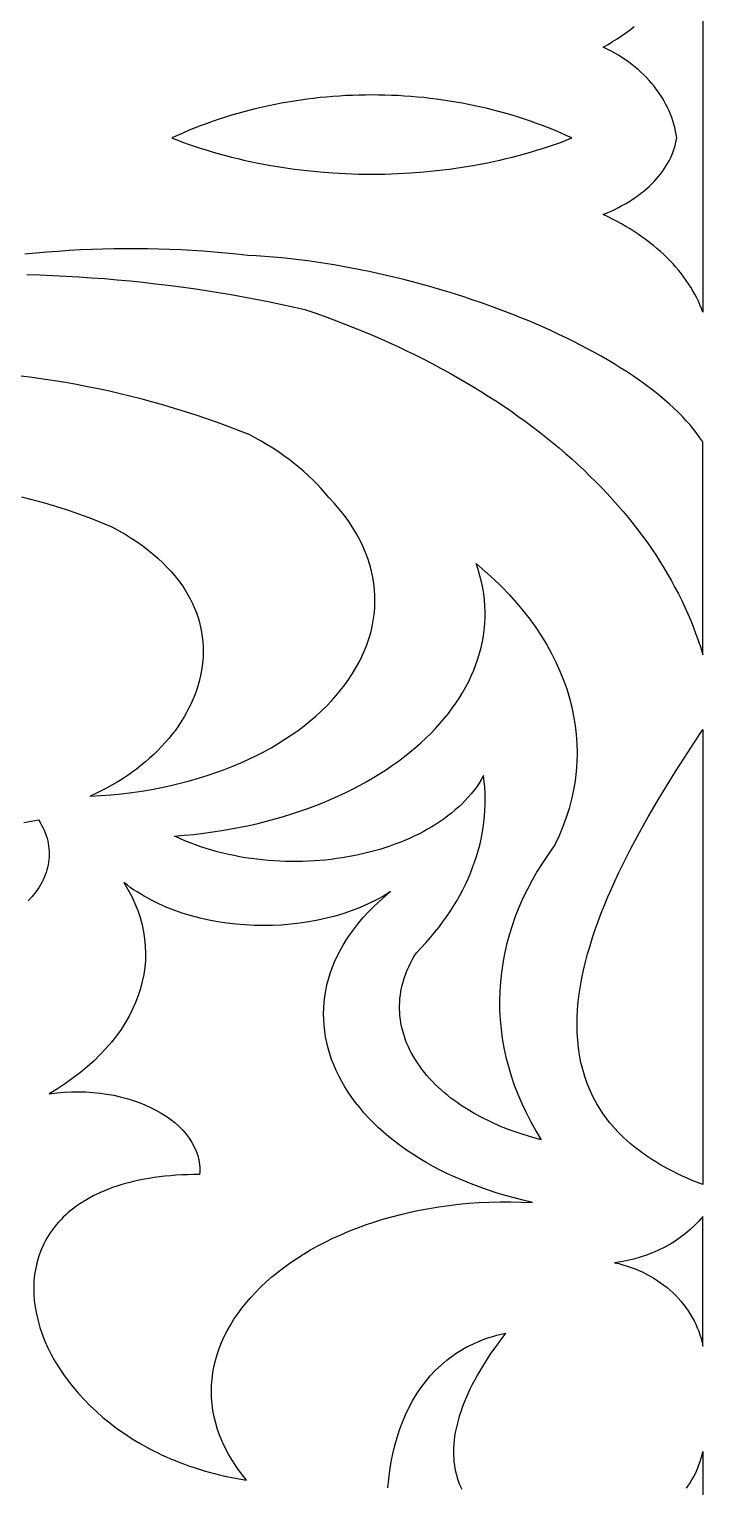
# Model space of a CAD drawing. Extents: x -1145 to -490, y -328 to 327.
# Drawn here: x -567.9 to -535.3, y -185 to -114.5 of the extents above; entities that cross this region are included whole.
import ezdxf

# ---------------------------------------------------------------- set-up
doc = ezdxf.new("R2010")
doc.units = 0
doc.layers.add('LAYER_1', color=18, linetype='CONTINUOUS')

msp = doc.modelspace()

# ---------------------------------------------------------------- linework, layer by layer
at = {"layer": 'LAYER_1'}
for points in [[(-535.303, -109.753), (-535.304, -119.805), (-535.303, -128.197), (-535.368, -128.021), (-535.439, -127.847), (-535.516, -127.673), (-535.599, -127.501), (-535.688, -127.33), (-535.783, -127.161), (-535.883, -126.994), (-535.989, -126.828), (-536.101, -126.663), (-536.218, -126.5), (-536.341, -126.339), (-536.47, -126.18), (-536.604, -126.023), (-536.743, -125.868), (-536.888, -125.714), (-537.038, -125.563), (-537.193, -125.414), (-537.353, -125.267), (-537.519, -125.122), (-537.689, -124.98), (-537.865, -124.84), (-538.046, -124.702), (-538.231, -124.567), (-538.422, -124.434), (-538.617, -124.304), (-538.817, -124.177), (-539.022, -124.052), (-539.231, -123.93), (-539.445, -123.811), (-539.664, -123.695), (-539.887, -123.581), (-540.115, -123.471), (-539.925, -123.392), (-539.74, -123.311), (-539.56, -123.226), (-539.384, -123.138), (-539.213, -123.048), (-539.047, -122.955), (-538.886, -122.859), (-538.73, -122.76), (-538.579, -122.659), (-538.433, -122.555), (-538.292, -122.449), (-538.155, -122.34), (-538.024, -122.229), (-537.899, -122.116), (-537.778, -122.001), (-537.663, -121.883), (-537.553, -121.764), (-537.448, -121.642), (-537.348, -121.519), (-537.255, -121.394), (-537.166, -121.267), (-537.083, -121.138), (-537.006, -121.008), (-536.934, -120.876), (-536.867, -120.743), (-536.807, -120.608), (-536.752, -120.472), (-536.703, -120.335), (-536.659, -120.196), (-536.622, -120.057), (-536.59, -119.916), (-536.564, -119.774), (-536.59, -119.606), (-536.622, -119.438), (-536.659, -119.272), (-536.703, -119.108), (-536.752, -118.944), (-536.807, -118.782), (-536.867, -118.622), (-536.934, -118.464), (-537.006, -118.307), (-537.083, -118.152), (-537.166, -117.999), (-537.255, -117.848), (-537.348, -117.699), (-537.448, -117.552), (-537.553, -117.408), (-537.663, -117.266), (-537.778, -117.126), (-537.899, -116.989), (-538.024, -116.854), (-538.155, -116.722), (-538.292, -116.593), (-538.433, -116.467), (-538.579, -116.343), (-538.73, -116.223), (-538.886, -116.105), (-539.047, -115.991), (-539.213, -115.88), (-539.384, -115.772), (-539.56, -115.668), (-539.74, -115.567), (-539.925, -115.47), (-540.115, -115.377), (-539.887, -115.245), (-539.664, -115.111), (-539.445, -114.972), (-539.231, -114.83), (-539.022, -114.685), (-538.817, -114.537), (-538.617, -114.385)], [(-567.992, -126.381), (-567.362, -126.4), (-566.735, -126.425), (-566.108, -126.455), (-565.483, -126.491), (-564.86, -126.532), (-564.238, -126.579), (-563.617, -126.632), (-562.999, -126.69), (-562.382, -126.753), (-561.767, -126.822), (-561.154, -126.896), (-560.542, -126.976), (-559.933, -127.061), (-559.325, -127.152), (-558.72, -127.248), (-558.116, -127.349), (-557.515, -127.456), (-556.916, -127.568), (-556.319, -127.686), (-555.724, -127.808), (-555.131, -127.936), (-554.541, -128.07), (-554.072, -128.232), (-553.607, -128.399), (-553.147, -128.569), (-552.691, -128.743), (-552.239, -128.921), (-551.793, -129.103), (-551.351, -129.289), (-550.913, -129.478), (-550.481, -129.671), (-550.053, -129.868), (-549.63, -130.068), (-549.212, -130.272), (-548.799, -130.479), (-548.391, -130.69), (-547.987, -130.905), (-547.589, -131.122), (-547.196, -131.343), (-546.809, -131.568), (-546.426, -131.795), (-546.049, -132.026), (-545.676, -132.26), (-545.31, -132.497), (-544.948, -132.738), (-544.592, -132.981), (-544.242, -133.227), (-543.897, -133.477), (-543.557, -133.729), (-543.223, -133.985), (-542.895, -134.243), (-542.572, -134.504), (-542.256, -134.767), (-541.945, -135.034), (-541.639, -135.303), (-541.34, -135.575), (-541.046, -135.85), (-540.759, -136.127), (-540.477, -136.407), (-540.202, -136.689), (-539.932, -136.974), (-539.669, -137.261), (-539.412, -137.55), (-539.161, -137.842), (-538.916, -138.136), (-538.678, -138.433), (-538.446, -138.731), (-538.22, -139.032), (-538.001, -139.335), (-537.788, -139.64), (-537.582, -139.948), (-537.383, -140.257), (-537.19, -140.568), (-537.003, -140.881), (-536.824, -141.196), (-536.651, -141.513), (-536.485, -141.832), (-536.325, -142.153), (-536.173, -142.475), (-536.028, -142.799), (-535.889, -143.125), (-535.758, -143.452), (-535.633, -143.781), (-535.516, -144.111), (-535.406, -144.443), (-535.303, -144.777), (-535.304, -134.48), (-535.442, -134.273), (-535.591, -134.066), (-535.751, -133.86), (-535.921, -133.655), (-536.102, -133.45), (-536.293, -133.246), (-536.493, -133.043), (-536.704, -132.84), (-536.924, -132.639), (-537.153, -132.439), (-537.391, -132.24), (-537.638, -132.042), (-537.894, -131.846), (-538.158, -131.651), (-538.43, -131.457), (-538.71, -131.265), (-538.998, -131.074), (-539.294, -130.886), (-539.597, -130.699), (-539.907, -130.514), (-540.224, -130.331), (-540.547, -130.15), (-540.877, -129.971), (-541.214, -129.794), (-541.556, -129.62), (-541.904, -129.448), (-542.258, -129.278), (-542.617, -129.111), (-542.981, -128.946), (-543.35, -128.785), (-543.724, -128.626), (-544.103, -128.469), (-544.486, -128.316), (-544.872, -128.166), (-545.263, -128.019), (-545.657, -127.875), (-546.055, -127.734), (-546.456, -127.596), (-546.86, -127.462), (-547.267, -127.332), (-547.677, -127.205), (-548.089, -127.081), (-548.502, -126.962), (-548.918, -126.846), (-549.336, -126.734), (-549.755, -126.626), (-550.175, -126.522), (-550.597, -126.423), (-551.019, -126.327), (-551.442, -126.236), (-551.865, -126.149), (-552.289, -126.066), (-552.712, -125.989), (-553.135, -125.915), (-553.558, -125.847), (-553.98, -125.783), (-554.402, -125.724), (-554.822, -125.67), (-555.241, -125.621), (-555.658, -125.577), (-556.073, -125.538), (-556.487, -125.505), (-556.898, -125.477), (-557.307, -125.454), (-557.845, -125.395), (-558.383, -125.342), (-558.921, -125.295), (-559.461, -125.253), (-560.001, -125.218), (-560.541, -125.189), (-561.082, -125.166), (-561.623, -125.148), (-562.164, -125.137), (-562.705, -125.131), (-563.245, -125.132), (-563.786, -125.138), (-564.326, -125.151), (-564.866, -125.169), (-565.404, -125.193), (-565.943, -125.223), (-566.48, -125.259), (-567.016, -125.301), (-567.551, -125.348), (-568.085, -125.402)], [(-568.244, -137.142), (-567.872, -137.233), (-567.501, -137.328), (-567.132, -137.43), (-566.764, -137.536), (-566.398, -137.648), (-566.033, -137.765), (-565.67, -137.887), (-565.309, -138.015), (-564.949, -138.149), (-564.592, -138.288), (-564.236, -138.433), (-563.882, -138.583), (-563.555, -138.761), (-563.242, -138.943), (-562.942, -139.129), (-562.656, -139.319), (-562.383, -139.512), (-562.124, -139.709), (-561.877, -139.91), (-561.643, -140.113), (-561.422, -140.32), (-561.214, -140.53), (-561.018, -140.742), (-560.834, -140.957), (-560.663, -141.174), (-560.503, -141.394), (-560.356, -141.615), (-560.22, -141.839), (-560.096, -142.064), (-559.984, -142.291), (-559.883, -142.519), (-559.793, -142.748), (-559.714, -142.979), (-559.646, -143.21), (-559.59, -143.442), (-559.543, -143.675), (-559.508, -143.909), (-559.483, -144.142), (-559.468, -144.376), (-559.463, -144.609), (-559.469, -144.843), (-559.484, -145.076), (-559.509, -145.308), (-559.544, -145.54), (-559.588, -145.771), (-559.642, -146.001), (-559.704, -146.229), (-559.776, -146.457), (-559.857, -146.682), (-559.947, -146.907), (-560.045, -147.129), (-560.152, -147.349), (-560.267, -147.567), (-560.391, -147.783), (-560.523, -147.996), (-560.662, -148.207), (-560.81, -148.415), (-560.965, -148.62), (-561.128, -148.822), (-561.299, -149.02), (-561.477, -149.215), (-561.662, -149.406), (-561.854, -149.594), (-562.053, -149.777), (-562.258, -149.957), (-562.471, -150.132), (-562.69, -150.303), (-562.915, -150.469), (-563.146, -150.63), (-563.384, -150.787), (-563.628, -150.938), (-563.877, -151.084), (-564.132, -151.225), (-564.393, -151.36), (-564.659, -151.489), (-564.931, -151.612), (-564.417, -151.584), (-563.91, -151.545), (-563.41, -151.495), (-562.918, -151.435), (-562.433, -151.366), (-561.956, -151.286), (-561.486, -151.198), (-561.025, -151.099), (-560.572, -150.992), (-560.127, -150.876), (-559.691, -150.751), (-559.263, -150.618), (-558.845, -150.476), (-558.435, -150.326), (-558.035, -150.169), (-557.644, -150.003), (-557.263, -149.831), (-556.892, -149.651), (-556.53, -149.464), (-556.179, -149.27), (-555.838, -149.07), (-555.507, -148.863), (-555.187, -148.65), (-554.878, -148.431), (-554.58, -148.207), (-554.293, -147.976), (-554.018, -147.741), (-553.754, -147.5), (-553.501, -147.255), (-553.261, -147.004), (-553.032, -146.749), (-552.816, -146.49), (-552.612, -146.227), (-552.421, -145.96), (-552.242, -145.689), (-552.076, -145.415), (-551.924, -145.137), (-551.784, -144.856), (-551.658, -144.573), (-551.546, -144.287), (-551.447, -143.998), (-551.363, -143.707), (-551.292, -143.415), (-551.236, -143.12), (-551.194, -142.824), (-551.167, -142.526), (-551.155, -142.228), (-551.158, -141.928), (-551.175, -141.628), (-551.209, -141.327), (-551.257, -141.025), (-551.322, -140.724), (-551.402, -140.422), (-551.498, -140.121), (-551.611, -139.821), (-551.74, -139.521), (-551.885, -139.222), (-552.047, -138.924), (-552.226, -138.627), (-552.422, -138.332), (-552.636, -138.039), (-552.867, -137.748), (-553.115, -137.459), (-553.381, -137.172), (-553.562, -136.953), (-553.752, -136.738), (-553.951, -136.526), (-554.157, -136.318), (-554.372, -136.113), (-554.595, -135.912), (-554.826, -135.714), (-555.065, -135.521), (-555.311, -135.332), (-555.565, -135.146), (-555.826, -134.965), (-556.095, -134.788), (-556.371, -134.616), (-556.654, -134.448), (-556.944, -134.285), (-557.241, -134.126), (-557.75, -133.924), (-558.261, -133.729), (-558.773, -133.54), (-559.288, -133.359), (-559.805, -133.184), (-560.324, -133.017), (-560.845, -132.856), (-561.367, -132.701), (-561.891, -132.554), (-562.416, -132.413), (-562.943, -132.278), (-563.471, -132.15), (-564, -132.029), (-564.53, -131.914), (-565.061, -131.806), (-565.593, -131.704), (-566.126, -131.608), (-566.66, -131.519), (-567.194, -131.436), (-567.728, -131.36), (-568.263, -131.289)], [(-568.144, -152.892), (-567.783, -152.83), (-567.426, -152.758), (-567.347, -152.884), (-567.275, -153.012), (-567.21, -153.139), (-567.152, -153.268), (-567.1, -153.396), (-567.054, -153.525), (-567.015, -153.654), (-566.983, -153.783), (-566.956, -153.912), (-566.936, -154.041), (-566.922, -154.17), (-566.915, -154.298), (-566.913, -154.427), (-566.917, -154.554), (-566.927, -154.682), (-566.943, -154.808), (-566.964, -154.934), (-566.991, -155.059), (-567.024, -155.183), (-567.062, -155.307), (-567.105, -155.429), (-567.154, -155.55), (-567.208, -155.67), (-567.268, -155.788), (-567.402, -156.021), (-567.555, -156.247), (-567.728, -156.467), (-567.92, -156.678)], [(-550.532, -185.078), (-550.491, -184.654), (-550.437, -184.237), (-550.37, -183.827), (-550.29, -183.425), (-550.196, -183.031), (-550.088, -182.645), (-549.967, -182.269), (-549.832, -181.903), (-549.683, -181.547), (-549.519, -181.202), (-549.341, -180.869), (-549.149, -180.547), (-548.941, -180.238), (-548.72, -179.942), (-548.483, -179.659), (-548.231, -179.39), (-547.963, -179.136), (-547.681, -178.897), (-547.534, -178.784), (-547.383, -178.674), (-547.228, -178.568), (-547.069, -178.467), (-546.906, -178.369), (-546.739, -178.276), (-546.568, -178.187), (-546.393, -178.103), (-546.214, -178.023), (-546.031, -177.947), (-545.844, -177.876), (-545.653, -177.81), (-545.458, -177.748), (-545.259, -177.691), (-545.055, -177.639), (-544.848, -177.592), (-545.239, -178.119), (-545.595, -178.631), (-545.914, -179.129), (-546.061, -179.372), (-546.199, -179.612), (-546.329, -179.848), (-546.45, -180.081), (-546.564, -180.31), (-546.669, -180.536), (-546.766, -180.757), (-546.856, -180.976), (-546.937, -181.19), (-547.011, -181.401), (-547.078, -181.609), (-547.137, -181.813), (-547.189, -182.013), (-547.234, -182.21), (-547.272, -182.403), (-547.303, -182.592), (-547.327, -182.779), (-547.345, -182.961), (-547.356, -183.14), (-547.36, -183.315), (-547.358, -183.487), (-547.35, -183.656), (-547.336, -183.82), (-547.316, -183.982), (-547.29, -184.139), (-547.259, -184.294), (-547.221, -184.444), (-547.179, -184.592), (-547.13, -184.735), (-547.077, -184.876), (-547.018, -185.012), (-546.955, -185.145)], [(-536.095, -185.093), (-535.916, -184.83), (-535.833, -184.693), (-535.754, -184.553), (-535.68, -184.41), (-535.611, -184.264), (-535.547, -184.115), (-535.488, -183.962), (-535.434, -183.807), (-535.385, -183.648), (-535.342, -183.486), (-535.304, -183.321), (-535.302, -215.955)]]:
    msp.add_lwpolyline(points, dxfattribs=at)
for points in [[(-560.984, -119.774), (-560.703, -119.882), (-560.421, -119.986), (-560.136, -120.087), (-559.849, -120.185), (-559.561, -120.279), (-559.271, -120.369), (-558.979, -120.456), (-558.685, -120.54), (-558.39, -120.62), (-558.093, -120.697), (-557.794, -120.771), (-557.495, -120.841), (-556.891, -120.971), (-556.283, -121.087), (-555.67, -121.189), (-555.054, -121.278), (-554.434, -121.354), (-553.812, -121.415), (-553.187, -121.463), (-552.561, -121.497), (-551.934, -121.518), (-551.306, -121.525), (-550.679, -121.518), (-550.051, -121.497), (-549.425, -121.463), (-548.801, -121.415), (-548.179, -121.354), (-547.559, -121.278), (-546.943, -121.19), (-546.33, -121.087), (-545.722, -120.971), (-545.419, -120.908), (-545.118, -120.841), (-544.818, -120.771), (-544.52, -120.697), (-544.223, -120.62), (-543.928, -120.54), (-543.634, -120.456), (-543.342, -120.369), (-543.052, -120.279), (-542.763, -120.185), (-542.477, -120.087), (-542.192, -119.986), (-541.909, -119.882), (-541.629, -119.774), (-541.909, -119.646), (-542.192, -119.522), (-542.477, -119.402), (-542.763, -119.286), (-543.052, -119.175), (-543.342, -119.067), (-543.634, -118.963), (-543.928, -118.864), (-544.223, -118.768), (-544.52, -118.677), (-544.818, -118.589), (-545.118, -118.506), (-545.419, -118.426), (-545.722, -118.351), (-546.025, -118.28), (-546.33, -118.213), (-546.636, -118.15), (-546.943, -118.091), (-547.25, -118.036), (-547.559, -117.985), (-547.868, -117.939), (-548.179, -117.896), (-548.489, -117.857), (-548.801, -117.823), (-549.113, -117.792), (-549.425, -117.766), (-549.738, -117.743), (-550.051, -117.725), (-550.365, -117.711), (-550.679, -117.701), (-550.992, -117.695), (-551.306, -117.693), (-551.62, -117.695), (-551.934, -117.701), (-552.248, -117.711), (-552.561, -117.725), (-552.874, -117.743), (-553.187, -117.766), (-553.5, -117.792), (-553.812, -117.823), (-554.123, -117.857), (-554.434, -117.896), (-554.744, -117.939), (-555.054, -117.985), (-555.362, -118.036), (-555.67, -118.091), (-555.977, -118.15), (-556.283, -118.213), (-556.588, -118.28), (-556.891, -118.351), (-557.194, -118.426), (-557.495, -118.506), (-557.794, -118.589), (-558.093, -118.677), (-558.39, -118.768), (-558.685, -118.864), (-558.979, -118.963), (-559.271, -119.067), (-559.561, -119.175), (-559.849, -119.286), (-560.136, -119.402), (-560.421, -119.522), (-560.703, -119.646)], [(-546.267, -140.362), (-545.839, -140.728), (-545.43, -141.101), (-545.04, -141.48), (-544.669, -141.865), (-544.317, -142.257), (-543.985, -142.654), (-543.673, -143.056), (-543.38, -143.463), (-543.107, -143.875), (-542.853, -144.292), (-542.62, -144.712), (-542.406, -145.137), (-542.213, -145.565), (-542.039, -145.996), (-541.886, -146.43), (-541.753, -146.867), (-541.64, -147.306), (-541.548, -147.747), (-541.476, -148.19), (-541.425, -148.634), (-541.395, -149.08), (-541.385, -149.526), (-541.397, -149.973), (-541.429, -150.42), (-541.482, -150.867), (-541.557, -151.314), (-541.652, -151.76), (-541.769, -152.205), (-541.907, -152.649), (-542.067, -153.091), (-542.248, -153.532), (-542.451, -153.97), (-542.755, -154.392), (-543.04, -154.819), (-543.307, -155.249), (-543.555, -155.682), (-543.786, -156.118), (-543.999, -156.557), (-544.193, -156.999), (-544.369, -157.444), (-544.527, -157.89), (-544.667, -158.339), (-544.788, -158.789), (-544.892, -159.24), (-544.977, -159.693), (-545.044, -160.147), (-545.092, -160.602), (-545.123, -161.058), (-545.135, -161.513), (-545.128, -161.969), (-545.104, -162.425), (-545.061, -162.88), (-545, -163.335), (-544.92, -163.789), (-544.822, -164.242), (-544.706, -164.694), (-544.572, -165.144), (-544.419, -165.592), (-544.247, -166.039), (-544.058, -166.483), (-543.85, -166.925), (-543.623, -167.364), (-543.378, -167.801), (-543.115, -168.234), (-543.632, -168.095), (-544.133, -167.941), (-544.615, -167.772), (-545.08, -167.59), (-545.526, -167.394), (-545.953, -167.185), (-546.361, -166.964), (-546.749, -166.731), (-546.936, -166.611), (-547.117, -166.488), (-547.294, -166.362), (-547.465, -166.234), (-547.631, -166.103), (-547.792, -165.97), (-547.947, -165.835), (-548.098, -165.697), (-548.242, -165.557), (-548.382, -165.415), (-548.515, -165.272), (-548.644, -165.126), (-548.766, -164.978), (-548.883, -164.828), (-548.994, -164.677), (-549.1, -164.524), (-549.2, -164.37), (-549.294, -164.214), (-549.382, -164.056), (-549.464, -163.897), (-549.54, -163.737), (-549.61, -163.576), (-549.674, -163.413), (-549.732, -163.25), (-549.783, -163.085), (-549.829, -162.92), (-549.868, -162.753), (-549.9, -162.586), (-549.927, -162.418), (-549.947, -162.25), (-549.96, -162.081), (-549.967, -161.911), (-549.968, -161.741), (-549.961, -161.571), (-549.948, -161.4), (-549.929, -161.23), (-549.902, -161.059), (-549.869, -160.888), (-549.829, -160.717), (-549.782, -160.546), (-549.728, -160.375), (-549.667, -160.205), (-549.599, -160.035), (-549.524, -159.865), (-549.442, -159.696), (-549.352, -159.527), (-549.256, -159.359), (-549.151, -159.192), (-548.92, -158.951), (-548.697, -158.707), (-548.482, -158.461), (-548.275, -158.213), (-548.076, -157.962), (-547.885, -157.709), (-547.702, -157.454), (-547.528, -157.196), (-547.362, -156.937), (-547.204, -156.676), (-547.055, -156.413), (-546.914, -156.148), (-546.781, -155.882), (-546.657, -155.614), (-546.542, -155.344), (-546.434, -155.073), (-546.336, -154.801), (-546.246, -154.528), (-546.164, -154.253), (-546.091, -153.978), (-546.027, -153.701), (-545.972, -153.423), (-545.925, -153.145), (-545.887, -152.866), (-545.857, -152.586), (-545.837, -152.306), (-545.825, -152.025), (-545.822, -151.744), (-545.829, -151.462), (-545.844, -151.18), (-545.868, -150.898), (-545.901, -150.616), (-546.006, -150.8), (-546.118, -150.98), (-546.238, -151.156), (-546.366, -151.329), (-546.501, -151.498), (-546.642, -151.663), (-546.791, -151.824), (-546.946, -151.981), (-547.108, -152.135), (-547.275, -152.284), (-547.45, -152.43), (-547.63, -152.571), (-547.816, -152.708), (-548.007, -152.842), (-548.204, -152.971), (-548.406, -153.096), (-548.613, -153.217), (-548.825, -153.334), (-549.042, -153.446), (-549.264, -153.554), (-549.489, -153.658), (-549.719, -153.758), (-549.953, -153.853), (-550.191, -153.943), (-550.433, -154.03), (-550.678, -154.111), (-550.926, -154.188), (-551.178, -154.261), (-551.432, -154.329), (-551.689, -154.392), (-551.949, -154.451), (-552.212, -154.505), (-552.476, -154.555), (-552.743, -154.599), (-553.011, -154.639), (-553.282, -154.674), (-553.554, -154.704), (-553.827, -154.729), (-554.101, -154.749), (-554.377, -154.764), (-554.653, -154.774), (-554.93, -154.779), (-555.208, -154.779), (-555.486, -154.774), (-555.764, -154.764), (-556.042, -154.749), (-556.32, -154.728), (-556.597, -154.702), (-556.874, -154.671), (-557.151, -154.635), (-557.426, -154.593), (-557.7, -154.546), (-557.973, -154.493), (-558.245, -154.435), (-558.515, -154.371), (-558.783, -154.302), (-559.049, -154.227), (-559.313, -154.147), (-559.575, -154.061), (-559.834, -153.97), (-560.091, -153.872), (-560.345, -153.769), (-560.596, -153.661), (-560.843, -153.546), (-560.376, -153.508), (-559.913, -153.462), (-559.454, -153.408), (-559.002, -153.347), (-558.554, -153.278), (-558.112, -153.202), (-557.675, -153.119), (-557.244, -153.028), (-556.819, -152.931), (-556.399, -152.826), (-555.986, -152.715), (-555.579, -152.598), (-555.178, -152.474), (-554.784, -152.343), (-554.396, -152.206), (-554.015, -152.064), (-553.641, -151.915), (-553.274, -151.76), (-552.914, -151.599), (-552.561, -151.433), (-552.216, -151.261), (-551.878, -151.084), (-551.548, -150.902), (-551.226, -150.714), (-550.912, -150.522), (-550.605, -150.324), (-550.307, -150.122), (-550.018, -149.915), (-549.736, -149.703), (-549.464, -149.487), (-549.2, -149.267), (-548.945, -149.042), (-548.699, -148.813), (-548.462, -148.581), (-548.234, -148.344), (-548.016, -148.104), (-547.807, -147.86), (-547.608, -147.613), (-547.419, -147.363), (-547.24, -147.109), (-547.07, -146.852), (-546.912, -146.592), (-546.763, -146.329), (-546.625, -146.064), (-546.497, -145.795), (-546.38, -145.525), (-546.274, -145.252), (-546.179, -144.976), (-546.096, -144.699), (-546.023, -144.42), (-545.962, -144.138), (-545.913, -143.855), (-545.875, -143.57), (-545.849, -143.284), (-545.835, -142.996), (-545.833, -142.707), (-545.843, -142.417), (-545.865, -142.125), (-545.9, -141.833), (-545.948, -141.54), (-546.008, -141.247), (-546.082, -140.952), (-546.168, -140.657)], [(-535.305, -170.401), (-535.561, -170.303), (-535.81, -170.202), (-536.052, -170.098), (-536.289, -169.993), (-536.519, -169.885), (-536.743, -169.774), (-536.961, -169.661), (-537.173, -169.546), (-537.379, -169.429), (-537.58, -169.309), (-537.774, -169.187), (-537.962, -169.063), (-538.145, -168.937), (-538.322, -168.809), (-538.494, -168.679), (-538.66, -168.547), (-538.82, -168.412), (-538.975, -168.276), (-539.124, -168.138), (-539.268, -167.998), (-539.407, -167.855), (-539.541, -167.712), (-539.669, -167.566), (-539.792, -167.418), (-539.91, -167.269), (-540.023, -167.118), (-540.131, -166.965), (-540.235, -166.811), (-540.427, -166.498), (-540.6, -166.178), (-540.754, -165.852), (-540.89, -165.52), (-541.009, -165.183), (-541.11, -164.841), (-541.195, -164.493), (-541.263, -164.141), (-541.316, -163.785), (-541.353, -163.424), (-541.375, -163.059), (-541.383, -162.69), (-541.376, -162.318), (-541.356, -161.943), (-541.323, -161.564), (-541.277, -161.183), (-541.219, -160.799), (-541.148, -160.414), (-541.067, -160.026), (-540.974, -159.636), (-540.871, -159.245), (-540.758, -158.853), (-540.635, -158.459), (-540.503, -158.065), (-540.362, -157.671), (-540.213, -157.276), (-540.056, -156.882), (-539.892, -156.487), (-539.721, -156.093), (-539.543, -155.7), (-539.359, -155.308), (-539.17, -154.917), (-538.776, -154.141), (-538.365, -153.372), (-537.94, -152.614), (-537.505, -151.868), (-537.064, -151.136), (-536.62, -150.421), (-536.176, -149.723), (-535.737, -149.046), (-535.306, -148.392)], [(-557.373, -184.699), (-557.612, -184.398), (-557.832, -184.096), (-558.033, -183.792), (-558.215, -183.487), (-558.379, -183.181), (-558.525, -182.874), (-558.653, -182.567), (-558.764, -182.259), (-558.857, -181.952), (-558.932, -181.645), (-558.991, -181.338), (-559.032, -181.031), (-559.057, -180.726), (-559.066, -180.421), (-559.059, -180.118), (-559.035, -179.816), (-558.996, -179.516), (-558.941, -179.217), (-558.871, -178.921), (-558.787, -178.627), (-558.687, -178.336), (-558.572, -178.047), (-558.444, -177.762), (-558.301, -177.479), (-558.144, -177.2), (-557.974, -176.925), (-557.79, -176.653), (-557.592, -176.386), (-557.382, -176.122), (-557.159, -175.864), (-556.923, -175.609), (-556.675, -175.36), (-556.415, -175.116), (-556.143, -174.877), (-555.859, -174.644), (-555.563, -174.417), (-555.257, -174.195), (-554.939, -173.98), (-554.611, -173.771), (-554.272, -173.569), (-553.922, -173.374), (-553.563, -173.186), (-553.193, -173.005), (-552.814, -172.831), (-552.425, -172.666), (-552.028, -172.508), (-551.621, -172.358), (-551.205, -172.217), (-550.78, -172.084), (-550.348, -171.961), (-549.907, -171.846), (-549.458, -171.74), (-549.002, -171.644), (-548.538, -171.557), (-548.067, -171.481), (-547.588, -171.414), (-547.103, -171.358), (-546.612, -171.312), (-546.114, -171.278), (-545.61, -171.254), (-545.1, -171.241), (-544.584, -171.239), (-544.063, -171.25), (-543.536, -171.272), (-543.989, -171.166), (-544.433, -171.053), (-544.868, -170.931), (-545.293, -170.803), (-545.708, -170.667), (-546.114, -170.523), (-546.51, -170.373), (-546.897, -170.216), (-547.274, -170.053), (-547.641, -169.882), (-547.997, -169.706), (-548.344, -169.524), (-548.681, -169.336), (-549.007, -169.142), (-549.323, -168.942), (-549.628, -168.737), (-549.923, -168.528), (-550.208, -168.313), (-550.482, -168.093), (-550.745, -167.869), (-550.997, -167.64), (-551.238, -167.407), (-551.468, -167.17), (-551.688, -166.929), (-551.896, -166.685), (-552.092, -166.437), (-552.278, -166.186), (-552.452, -165.931), (-552.614, -165.674), (-552.765, -165.414), (-552.904, -165.151), (-553.032, -164.886), (-553.147, -164.619), (-553.251, -164.349), (-553.343, -164.078), (-553.422, -163.805), (-553.49, -163.531), (-553.545, -163.255), (-553.588, -162.978), (-553.618, -162.701), (-553.636, -162.422), (-553.641, -162.143), (-553.634, -161.864), (-553.614, -161.584), (-553.581, -161.305), (-553.535, -161.025), (-553.476, -160.746), (-553.404, -160.468), (-553.319, -160.19), (-553.22, -159.913), (-553.109, -159.637), (-552.983, -159.362), (-552.845, -159.089), (-552.692, -158.818), (-552.526, -158.548), (-552.346, -158.28), (-552.153, -158.015), (-551.945, -157.752), (-551.724, -157.491), (-551.488, -157.233), (-551.238, -156.979), (-550.974, -156.727), (-550.695, -156.478), (-550.403, -156.233), (-550.75, -156.447), (-551.111, -156.645), (-551.484, -156.829), (-551.868, -156.997), (-552.263, -157.151), (-552.667, -157.29), (-553.079, -157.414), (-553.498, -157.523), (-553.924, -157.618), (-554.356, -157.698), (-554.792, -157.763), (-555.231, -157.813), (-555.673, -157.849), (-556.117, -157.87), (-556.562, -157.877), (-557.006, -157.869), (-557.449, -157.846), (-557.89, -157.809), (-558.327, -157.758), (-558.761, -157.692), (-559.19, -157.612), (-559.612, -157.518), (-560.028, -157.409), (-560.436, -157.286), (-560.835, -157.149), (-561.224, -156.997), (-561.602, -156.831), (-561.969, -156.652), (-562.323, -156.458), (-562.663, -156.25), (-562.828, -156.14), (-562.988, -156.028), (-563.146, -155.911), (-563.299, -155.792), (-563.099, -156.126), (-562.92, -156.464), (-562.763, -156.804), (-562.628, -157.145), (-562.513, -157.489), (-562.419, -157.833), (-562.346, -158.179), (-562.294, -158.524), (-562.262, -158.87), (-562.251, -159.216), (-562.26, -159.561), (-562.289, -159.905), (-562.338, -160.248), (-562.407, -160.589), (-562.496, -160.928), (-562.604, -161.264), (-562.733, -161.598), (-562.88, -161.928), (-563.047, -162.255), (-563.232, -162.578), (-563.437, -162.897), (-563.661, -163.211), (-563.903, -163.52), (-564.164, -163.823), (-564.444, -164.121), (-564.742, -164.413), (-565.058, -164.698), (-565.392, -164.977), (-565.744, -165.248), (-566.114, -165.511), (-566.502, -165.767), (-566.907, -166.014), (-566.547, -165.968), (-566.188, -165.936), (-565.833, -165.917), (-565.48, -165.913), (-565.131, -165.922), (-564.787, -165.944), (-564.448, -165.979), (-564.115, -166.026), (-563.789, -166.085), (-563.47, -166.156), (-563.159, -166.238), (-562.856, -166.331), (-562.563, -166.434), (-562.28, -166.547), (-562.007, -166.671), (-561.745, -166.803), (-561.496, -166.945), (-561.259, -167.096), (-561.035, -167.255), (-560.825, -167.422), (-560.63, -167.596), (-560.45, -167.778), (-560.286, -167.967), (-560.139, -168.162), (-560.009, -168.364), (-559.896, -168.572), (-559.803, -168.785), (-559.728, -169.003), (-559.674, -169.226), (-559.64, -169.453), (-559.631, -169.568), (-559.627, -169.685), (-559.629, -169.802), (-559.637, -169.92), (-559.931, -169.922), (-560.219, -169.929), (-560.502, -169.941), (-560.778, -169.958), (-561.049, -169.978), (-561.314, -170.004), (-561.573, -170.033), (-561.826, -170.067), (-562.074, -170.105), (-562.315, -170.148), (-562.551, -170.194), (-562.782, -170.244), (-563.007, -170.299), (-563.226, -170.357), (-563.439, -170.419), (-563.647, -170.485), (-563.849, -170.554), (-564.046, -170.627), (-564.237, -170.704), (-564.423, -170.784), (-564.604, -170.867), (-564.778, -170.954), (-564.948, -171.044), (-565.112, -171.137), (-565.271, -171.233), (-565.424, -171.332), (-565.572, -171.435), (-565.715, -171.54), (-565.852, -171.648), (-565.985, -171.759), (-566.112, -171.872), (-566.233, -171.988), (-566.35, -172.107), (-566.461, -172.228), (-566.568, -172.351), (-566.669, -172.477), (-566.765, -172.605), (-566.856, -172.736), (-566.942, -172.868), (-567.023, -173.002), (-567.099, -173.139), (-567.17, -173.277), (-567.237, -173.418), (-567.298, -173.56), (-567.406, -173.849), (-567.494, -174.144), (-567.563, -174.445), (-567.614, -174.752), (-567.645, -175.062), (-567.658, -175.377), (-567.653, -175.696), (-567.629, -176.017), (-567.588, -176.341), (-567.528, -176.667), (-567.451, -176.993), (-567.357, -177.321), (-567.245, -177.649), (-567.116, -177.976), (-566.971, -178.302), (-566.808, -178.627), (-566.63, -178.949), (-566.434, -179.269), (-566.223, -179.586), (-565.996, -179.899), (-565.754, -180.208), (-565.495, -180.512), (-565.222, -180.81), (-564.933, -181.102), (-564.63, -181.388), (-564.311, -181.667), (-563.979, -181.937), (-563.631, -182.2), (-563.27, -182.454), (-562.895, -182.699), (-562.506, -182.933), (-562.103, -183.157), (-561.897, -183.265), (-561.687, -183.37), (-561.474, -183.473), (-561.258, -183.572), (-561.039, -183.668), (-560.816, -183.761), (-560.59, -183.851), (-560.361, -183.938), (-560.129, -184.021), (-559.893, -184.101), (-559.655, -184.178), (-559.413, -184.251), (-559.169, -184.32), (-558.921, -184.386), (-558.67, -184.448), (-558.417, -184.506), (-558.16, -184.56), (-557.901, -184.611), (-557.638, -184.657)], [(-535.303, -178.219), (-535.304, -171.943), (-535.499, -172.168), (-535.706, -172.384), (-535.925, -172.589), (-536.154, -172.784), (-536.395, -172.967), (-536.645, -173.14), (-536.904, -173.301), (-537.173, -173.45), (-537.45, -173.587), (-537.735, -173.712), (-538.027, -173.824), (-538.326, -173.923), (-538.631, -174.009), (-538.942, -174.081), (-539.258, -174.14), (-539.579, -174.184), (-539.371, -174.232), (-539.167, -174.287), (-538.966, -174.348), (-538.769, -174.414), (-538.576, -174.487), (-538.387, -174.566), (-538.201, -174.65), (-538.02, -174.741), (-537.844, -174.836), (-537.672, -174.937), (-537.504, -175.043), (-537.342, -175.154), (-537.184, -175.27), (-537.031, -175.391), (-536.884, -175.516), (-536.742, -175.646), (-536.605, -175.78), (-536.474, -175.918), (-536.348, -176.06), (-536.229, -176.207), (-536.116, -176.357), (-536.008, -176.511), (-535.907, -176.668), (-535.812, -176.829), (-535.724, -176.992), (-535.643, -177.159), (-535.568, -177.329), (-535.501, -177.502), (-535.44, -177.677), (-535.387, -177.855), (-535.341, -178.036)]]:
    msp.add_lwpolyline(points, close=True, dxfattribs=at)

doc.saveas('drawing.dxf')
